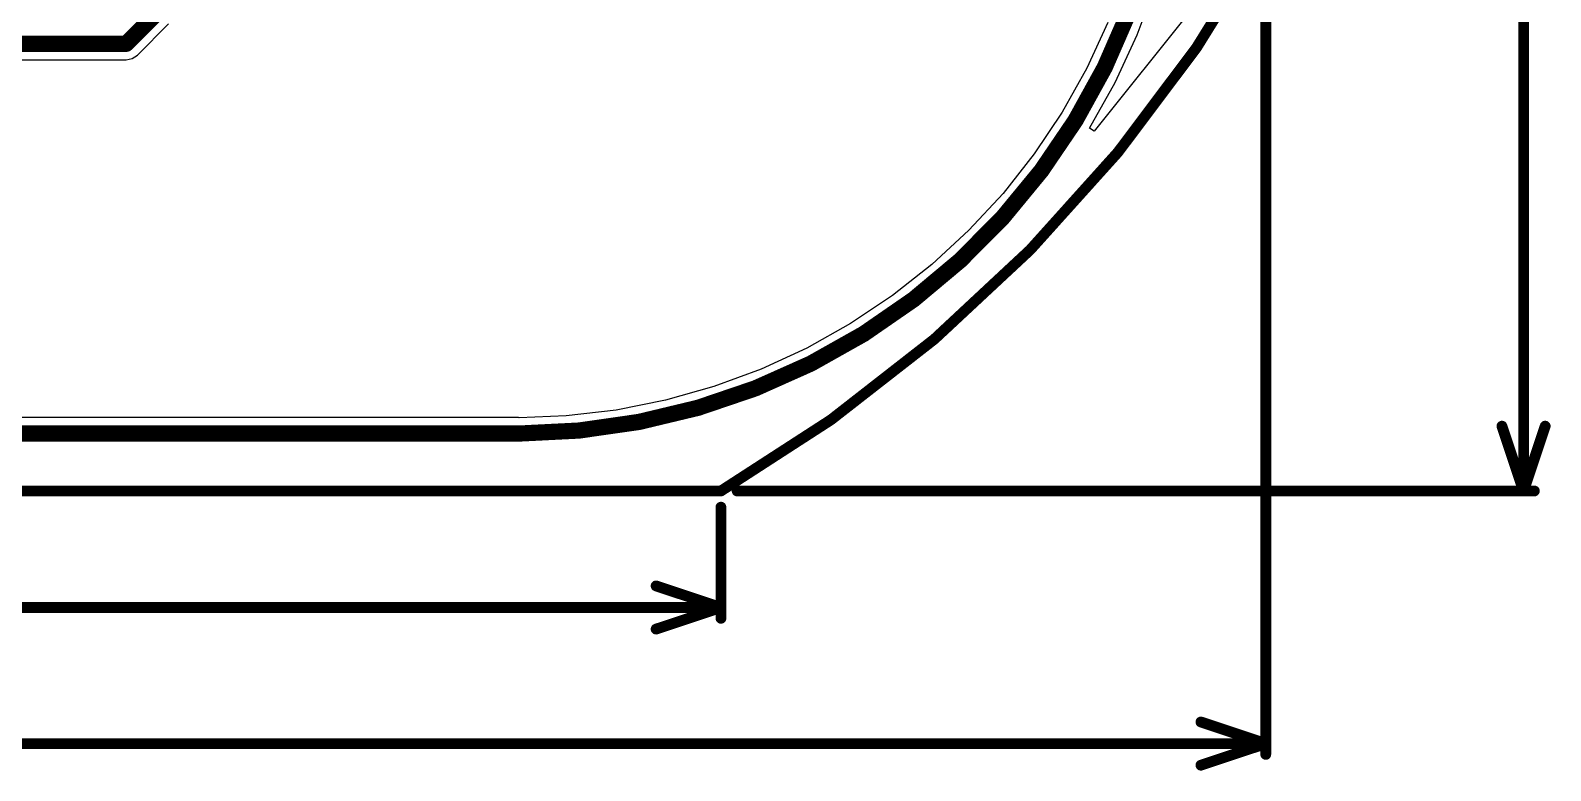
# Model space of a CAD drawing. Header units: inches. Extents: x -5 to 433, y -20 to 71.
# Drawn here: x 55.97 to 91.69, y -19.08 to -1.67 of the extents above; entities that cross this region are included whole.
import ezdxf

# ---------------------------------------------------------------- set-up
doc = ezdxf.new("R2010")
doc.units = ezdxf.units.IN
for name, color, linetype in [('Board Outline', 216, 'Continuous'), ('Deimensions', 6, 'Continuous'), ('Top Layer', 1, 'Continuous')]:
    doc.layers.add(name, color=color, linetype=linetype)

msp = doc.modelspace()

# ---------------------------------------------------------------- linework, layer by layer
at = {"layer": 'Board Outline', "const_width": 0.254}
msp.add_lwpolyline([(84.99995953999999, 0.54371748, -0.1328661080866542), (72.1950042, -12.50003088)], format="xyb", dxfattribs=at)
msp.add_lwpolyline([(7.804995819999999, -12.50003088), (72.19499658, -12.50003088)], dxfattribs=at)
at = {"layer": 'Board Outline', "const_width": 0.127}
for points in [[(72.13149658, -12.50003088, 1), (72.25849658, -12.50003088, 1)], [(72.1315042, -12.50003088, 1), (72.25850419999999, -12.50003088, 1)]]:
    msp.add_lwpolyline(points, format="xyb", close=True, dxfattribs=at)
at = {"layer": 'Deimensions', "const_width": 0.254}
for points in [[(91.059, -12.50003088), (91.059, 23.46954412)], [(84.99995953999999, -18.6944), (84.99995953999999, 0.16271748)], [(90.55099999999999, -10.97603088), (91.059, -12.50003088)], [(91.059, -12.50003088), (91.567, -10.97603088)], [(72.5760042, -12.50003088), (91.313, -12.50003088)], [(72.1950042, -15.494), (72.1950042, -12.88103088)], [(70.6710042, -14.732), (72.1950042, -15.24)], [(44.56684, -15.24), (72.1950042, -15.24)], [(70.6710042, -15.748), (72.1950042, -15.24)], [(83.47595953999999, -17.9324), (84.99995953999999, -18.4404)], [(44.951396, -18.4404), (84.99995953999999, -18.4404)], [(83.47595953999999, -18.9484), (84.99995953999999, -18.4404)]]:
    msp.add_lwpolyline(points, dxfattribs=at)
at = {"layer": 'Deimensions', "const_width": 0.127}
for points in [[(90.4875, -10.97603088, 1), (90.61449999999999, -10.97603088, 1)], [(91.5035, -10.97603088, 1), (91.6305, -10.97603088, 1)], [(72.5125042, -12.50003088, 1), (72.63950419999999, -12.50003088, 1)], [(90.99549999999999, -12.50003088, 1), (91.12249999999999, -12.50003088, 1)], [(90.99549999999999, -12.50003088, 1), (91.12249999999999, -12.50003088, 1)], [(90.99549999999999, -12.50003088, 1), (91.12249999999999, -12.50003088, 1)], [(91.24949999999998, -12.50003088, 1), (91.3765, -12.50003088, 1)], [(72.1315042, -12.88103088, 1), (72.25850419999999, -12.88103088, 1)], [(70.6075042, -14.732, 1), (70.73450419999999, -14.732, 1)], [(72.1315042, -15.24, 1), (72.25850419999999, -15.24, 1)], [(72.1315042, -15.24, 1), (72.25850419999999, -15.24, 1)], [(72.1315042, -15.24, 1), (72.25850419999999, -15.24, 1)], [(70.6075042, -15.748, 1), (70.73450419999999, -15.748, 1)], [(72.1315042, -15.494, 1), (72.25850419999999, -15.494, 1)], [(83.41245954, -17.9324, 1), (83.53945954, -17.9324, 1)], [(84.93645954, -18.4404, 1), (85.06345954, -18.4404, 1)], [(84.93645954, -18.4404, 1), (85.06345954, -18.4404, 1)], [(84.93645954, -18.4404, 1), (85.06345954, -18.4404, 1)], [(84.93645954, -18.6944, 1), (85.06345954, -18.6944, 1)], [(83.41245954, -18.9484, 1), (83.53945954, -18.9484, 1)]]:
    msp.add_lwpolyline(points, format="xyb", close=True, dxfattribs=at)
at = {"layer": 'Top Layer'}
for p, q in [((81.98102222, -1.77033936), (82.41073942, -0.60554108)), ((83.2603618, -1.17431566), (80.96562928, -4.042730039999999)), ((58.48037326, -2.2514179), (59.21416656, -1.51762714)), ((81.28822706, -1.48337524), (80.79309724, -2.55739646)), ((81.4612417, -2.89783266), (81.98102222, -1.77033936)), ((39.5306423, -2.36140498), (58.2148442, -2.36140498)), ((58.2148442, -2.36140498), (58.35854723999999, -2.33281982)), ((58.35854723999999, -2.33281982), (58.48037326, -2.2514179)), ((80.79309724, -2.55739646), (80.21522438, -3.58925876)), ((80.85992718, -3.9715567), (81.4612417, -2.89783266)), ((80.21522438, -3.58925876), (79.55817718, -4.57260198)), ((80.96562928, -4.042730039999999), (80.85992718, -3.9715567)), ((79.55817718, -4.57260198), (78.82600186, -5.5013606)), ((78.82600186, -5.5013606), (78.023212, -6.369812)), ((78.023212, -6.369812), (77.1547606, -7.17260186)), ((77.1547606, -7.17260186), (76.22600198, -7.904777179999999)), ((76.22600198, -7.904777179999999), (75.24265876, -8.56182438)), ((75.24265876, -8.56182438), (74.21079646, -9.13969724)), ((74.21079646, -9.13969724), (73.13677523999999, -9.63482706)), ((73.13677523999999, -9.63482706), (72.02721688, -10.04416584)), ((72.02721688, -10.04416584), (70.88896159999999, -10.36518628)), ((69.72902996, -10.59590972), (68.55457206, -10.7349163)), ((70.88896159999999, -10.36518628), (69.72902996, -10.59590972)), ((67.437, -10.77508386), (32.08319974, -10.77508386)), ((67.45270735999999, -10.77820806), (67.437, -10.77508386)), ((68.55457206, -10.7349163), (67.45270735999999, -10.77820806))]:
    msp.add_line(p, q, dxfattribs=at)
at = {"layer": 'Top Layer', "const_width": 0.3809999999999999}
msp.add_lwpolyline([(82.80399999999999, 4.3447462, -0.4142135623730953), (67.437, -11.1506)], format="xyb", dxfattribs=at)
for points in [[(58.2148442, -1.98588884), (58.9486375, -1.25209554)], [(39.37509778, -1.98588884), (58.2148442, -1.98588884)], [(30.5054, -11.1506), (67.437, -11.1506)]]:
    msp.add_lwpolyline(points, dxfattribs=at)
at = {"layer": 'Top Layer', "const_width": 0.1905}
for points in [[(58.11959419999999, -1.98588884, 1), (58.31009419999999, -1.98588884, 1)], [(58.11959419999999, -1.98588884, 1), (58.31009419999999, -1.98588884, 1)], [(67.34175, -11.1506, 1), (67.53224999999999, -11.1506, 1)], [(67.34175, -11.1506, 1), (67.53224999999999, -11.1506, 1)]]:
    msp.add_lwpolyline(points, format="xyb", close=True, dxfattribs=at)

doc.saveas('drawing.dxf')
